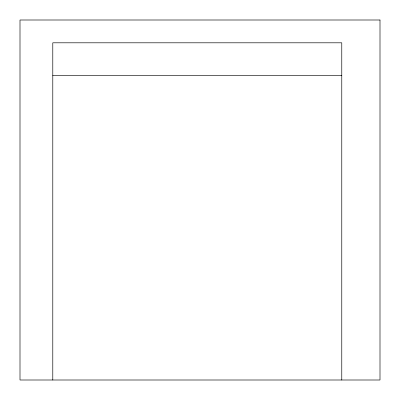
<?xml version="1.0" encoding="UTF-8"?>
<svg xmlns="http://www.w3.org/2000/svg" width="400" height="400" viewBox="0 0 400 400"><rect width="100%" height="100%" fill="white"/><g stroke="black" fill="none" stroke-linecap="round" stroke-linejoin="round"><path stroke-width="0.6" d="M52.785 75.335L341.77 75.335M341.77 380L341.77 42.805L52.785 42.805L52.785 380M380 20L20 20L20 380L380 380L380 20"/></g></svg>
